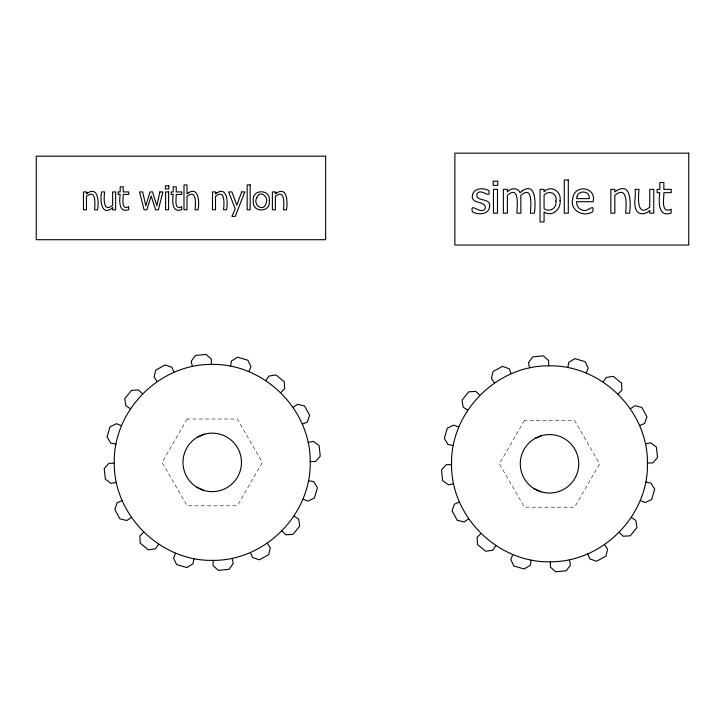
<?xml version="1.0" encoding="UTF-8"?>
<svg xmlns="http://www.w3.org/2000/svg" width="725" height="725" viewBox="0 0 725 725"><rect width="100%" height="100%" fill="white"/><g stroke="black" fill="none" stroke-linecap="round" stroke-linejoin="round"><path stroke-width="0.54" stroke-dasharray="3.62 2.72" d="M187.168 418.996L162.11 462.396L187.168 505.805L237.283 505.805L262.35 462.396L237.283 418.996L187.168 418.996M524.447 420.409L499.389 463.819L524.447 507.219L574.562 507.219L599.62 463.819L574.562 420.409L524.447 420.409"/><path stroke-width="1.09" d="M114.251 463.23C113.028 410.839 159.002 364.077 211.401 364.421C263.791 363.189 310.545 409.172 310.209 461.571C311.433 513.962 265.459 560.715 213.059 560.371C160.669 561.603 113.907 515.629 114.251 463.23L108.949 463.275L104.21 468.586L105.343 479.207L111.106 483.403L116.299 482.324M451.53 464.643C450.298 412.253 496.281 365.5 548.68 365.835C601.061 364.612 647.824 410.586 647.479 462.985C648.712 515.375 602.738 562.138 550.338 561.793C497.948 563.017 451.186 517.043 451.53 464.643L446.228 464.689L441.489 470.008L442.622 480.63L448.376 484.826L453.569 483.738M193.928 558.658L192.941 563.869L186.86 567.575L176.61 564.567L173.511 558.15L175.504 553.238M230.532 366.143L231.52 360.932L237.601 357.217L247.841 360.225L250.95 366.642L248.956 371.562M531.207 560.072L530.211 565.283L524.13 568.998L513.889 565.98L510.79 559.573L512.774 554.652M567.811 367.557L568.799 362.346L574.88 358.63L585.12 361.648L588.22 368.064L586.235 372.976M158.485 544.321L155.576 548.762L148.534 549.867L140.224 543.161L139.816 536.047L143.532 532.268M265.975 380.471L268.884 376.039L275.917 374.934L284.236 381.64L284.644 388.745L280.919 392.533M495.764 545.744L492.855 550.175L485.813 551.281L477.503 544.575L477.095 537.461L480.811 533.682M603.254 381.894L606.163 377.453L613.196 376.347L621.506 383.054L621.923 390.168L618.198 393.947M131.225 517.523L126.839 520.505L119.915 518.828L114.804 509.457L117.142 502.724L122.027 500.658M293.235 407.278L297.622 404.287L304.545 405.964L309.657 415.343L307.318 422.068L302.434 424.134M468.504 518.937L464.118 521.918L457.194 520.251L452.074 510.871L454.421 504.147L459.306 502.072M630.514 408.692L634.901 405.71L641.824 407.377L646.936 416.757L644.588 423.482L639.704 425.557M197.608 437.075A29.236 29.236 0 0 1 241.461 462.396A29.236 29.236 0 0 1 197.608 487.717A29.236 29.236 0 0 1 197.608 437.075L204.658 434.157M534.887 438.498A29.236 29.236 0 0 1 578.74 463.819A29.236 29.236 0 0 1 534.887 489.13A29.236 29.236 0 0 1 534.887 438.498L541.938 435.58M308.161 442.468L313.354 441.389L319.109 445.585L320.251 456.206L315.511 461.526L310.209 461.571M645.44 443.89L650.633 442.812L656.388 447.008L657.53 457.62L652.79 462.94L647.479 462.985M453.252 445.513L448.041 444.525L444.325 438.444L447.334 428.194L453.75 425.095L458.671 427.088M645.767 482.116L650.978 483.104L654.684 489.185L651.675 499.434L645.259 502.534L640.338 500.54M115.973 444.099L110.762 443.102L107.046 437.03L110.064 426.78L116.471 423.681L121.392 425.666M308.487 480.702L313.698 481.69L317.414 487.771L314.396 498.012L307.98 501.111L303.068 499.126M534.008 488.605L540.95 491.767M196.729 487.182L203.671 490.354M467.58 410.069L463.148 407.16L462.042 400.127L468.749 391.808L475.854 391.4L479.642 395.125M631.43 517.559L635.87 520.468L636.967 527.51L630.27 535.82L623.156 536.228L619.377 532.513M130.301 408.655L125.869 405.746L124.763 398.705L131.47 390.394L138.584 389.987L142.363 393.702M294.151 516.146L298.591 519.055L299.697 526.087L292.991 534.397L285.877 534.814L282.097 531.09M494.387 382.809L491.396 378.423L493.073 371.499L502.443 366.388L509.177 368.726L511.243 373.611M604.632 544.819L607.613 549.206L605.937 556.129L596.566 561.241L589.833 558.903L587.767 554.018M157.108 381.395L154.126 377.009L155.793 370.085L165.173 364.965L171.898 367.312L173.973 372.197M267.353 543.406L270.334 547.792L268.667 554.716L259.287 559.827L252.563 557.48L250.487 552.604M529.576 367.883L528.498 362.69L532.694 356.936L543.315 355.794L548.635 360.533L548.68 365.835M569.433 559.745L570.512 564.938L566.316 570.702L555.694 571.835L550.384 567.095L550.338 561.793M192.306 366.46L191.219 361.267L195.415 355.513L206.036 354.38L211.356 359.12L211.401 364.421M232.154 558.332L233.233 563.524L229.037 569.279L218.424 570.421L213.105 565.681L213.059 560.371M560.044 200.644C561.25 209.172 551.952 217.464 544.067 211.99L544.067 221.977L540.053 221.977L540.053 189.352L544.067 189.352L544.067 191.853C550.656 184.386 561.821 191.5 560.044 200.644M269.292 200.87C271.168 212.987 251.475 212.96 253.324 200.87C251.466 188.772 271.177 188.745 269.292 200.87M572.741 198.641C569.487 210.422 583.371 217.699 592.688 211.736C594.998 202.003 587.141 213.014 582.746 210.105C578.704 209.616 576.366 205.492 576.62 201.686L593.132 201.686C596.684 186.542 574.046 183.942 572.741 198.641M472.655 194.517C469.456 204.948 486.919 200.037 485.206 208.537C481.119 215.787 469.691 201.133 472.392 211.754C478.011 215.225 489.284 214.709 489.638 206.317C490.897 197.164 475.192 202.347 476.941 194.046C480.548 187.05 491.396 200.481 488.759 190.503C483.647 187.829 474.467 187.675 472.655 194.517M256.741 197.843C252.572 204.667 263.411 212.334 265.867 203.87C269.573 196.955 259.65 189.134 256.741 197.843M555.903 201.088C557.19 207.903 549.722 212.697 544.067 208.727L544.067 195.224C548.861 189.587 557.706 193.502 555.903 201.088M159.853 191.926L156.872 205.764L152.522 191.926L150.039 191.926L145.807 205.764L142.653 191.926L139.517 191.926L144.094 209.797L146.858 209.797L151.199 196.022L155.567 209.797L158.349 209.797L162.88 191.926L159.853 191.926M577.218 195.958L576.62 198.614L589.235 198.614C590.395 191.282 579.502 189.615 577.218 195.958M241.688 191.926L236.821 205.157L231.946 191.926L228.692 191.926L235.19 208.936L231.991 216.394L235.208 216.394L244.823 191.926L241.688 191.926M521.918 191.028L520.124 192.814C518.167 187.304 510.472 187.829 507.364 191.998L507.364 189.352L503.358 189.352L503.358 213.186L507.364 213.186L507.364 195.387C519.988 184.222 517.061 207.287 516.88 213.186L520.894 213.186L520.804 195.46C533.446 184.15 530.664 207.187 530.41 213.186L534.416 213.186C535.503 205.818 536.899 180.706 521.918 191.028M87.807 192.85L86.465 193.91L86.465 191.926L83.457 191.926L83.457 209.797L86.465 209.797L86.465 196.457C96.325 188.228 95.147 204.323 94.504 209.797L97.512 209.797C98.818 203.888 98.917 186.062 87.807 192.85M188.328 192.85L186.996 193.91L186.996 184.902L183.987 184.902L183.987 209.797L186.996 209.797L186.996 196.457C196.847 188.228 195.668 204.323 195.025 209.797L198.034 209.797C199.348 203.888 199.448 186.062 188.328 192.85M216.847 192.85L215.506 193.91L215.506 191.926L212.498 191.926L212.498 209.797L215.506 209.797L215.506 196.457C225.357 188.228 224.188 204.323 223.536 209.797L226.544 209.797C227.858 203.888 227.958 186.062 216.847 192.85M276.723 192.85L275.382 193.91L275.382 191.926L272.382 191.926L272.382 209.797L275.382 209.797L275.382 196.457C285.242 188.228 284.064 204.323 283.421 209.797L286.429 209.797C287.743 203.888 287.834 186.062 276.723 192.85M616.64 190.584L614.854 191.998L614.854 189.352L610.849 189.352L610.849 213.186L614.854 213.186L614.854 195.387C627.995 184.422 626.427 205.882 625.566 213.186L629.581 213.186C630.723 205.057 631.982 181.622 616.64 190.584M112.647 207.821C100.92 216.993 99.968 199.52 101.609 191.926L104.617 191.926C103.974 197.445 102.76 213.494 112.647 205.275L112.647 191.926L115.656 191.926L115.656 209.797L112.647 209.797L112.647 207.821M649.763 210.54C646.845 213.467 642.024 215.044 638.308 212.67C631.874 206.924 636.55 196.629 635.037 189.352L639.051 189.352C638.199 196.711 636.577 218.116 649.763 207.151L649.763 189.352L653.769 189.352L653.769 213.186L649.763 213.186L649.763 210.54M128.57 206.933C120.649 210.332 123.495 198.215 123.205 194.427L128.742 194.427L128.742 191.926L123.205 191.926L123.205 186.787L120.196 186.787L120.196 191.926L118.166 191.926L118.166 194.427L120.196 194.427C119.308 200.544 118.646 213.449 128.742 209.643L128.57 206.933M181.585 206.933C173.656 210.332 176.51 198.215 176.22 194.427L181.757 194.427L181.757 191.926L176.22 191.926L176.22 186.787L173.212 186.787L173.212 191.926L171.182 191.926L171.182 194.427L173.212 194.427C172.323 200.544 171.662 213.449 181.757 209.643L181.585 206.933M670.987 209.371C660.43 213.884 664.227 197.735 663.846 192.678L671.223 192.678L671.223 189.352L663.846 189.352L663.846 182.501L659.832 182.501L659.832 189.352L657.122 189.352L657.122 192.678L659.832 192.678C658.644 200.843 657.765 218.044 671.223 212.969L670.987 209.371M688.75 153.165L454.865 153.165L454.865 245.05L688.75 245.05L688.75 153.165M325.643 156.174L36.25 156.174L36.25 239.703L325.643 239.703L325.643 156.174M568.3 179.99L564.286 179.99L564.286 213.186L568.3 213.186L568.3 179.99M497.74 181.205L493.181 181.205L493.181 185.364L497.74 185.364L497.74 181.205M250.17 184.902L247.162 184.902L247.162 209.797L250.17 209.797L250.17 184.902M168.816 185.817L165.391 185.817L165.391 188.935L168.816 188.935L168.816 185.817M497.468 189.352L493.453 189.352L493.453 213.186L497.468 213.186L497.468 189.352M168.608 191.926L165.599 191.926L165.599 209.797L168.608 209.797L168.608 191.926"/></g></svg>
